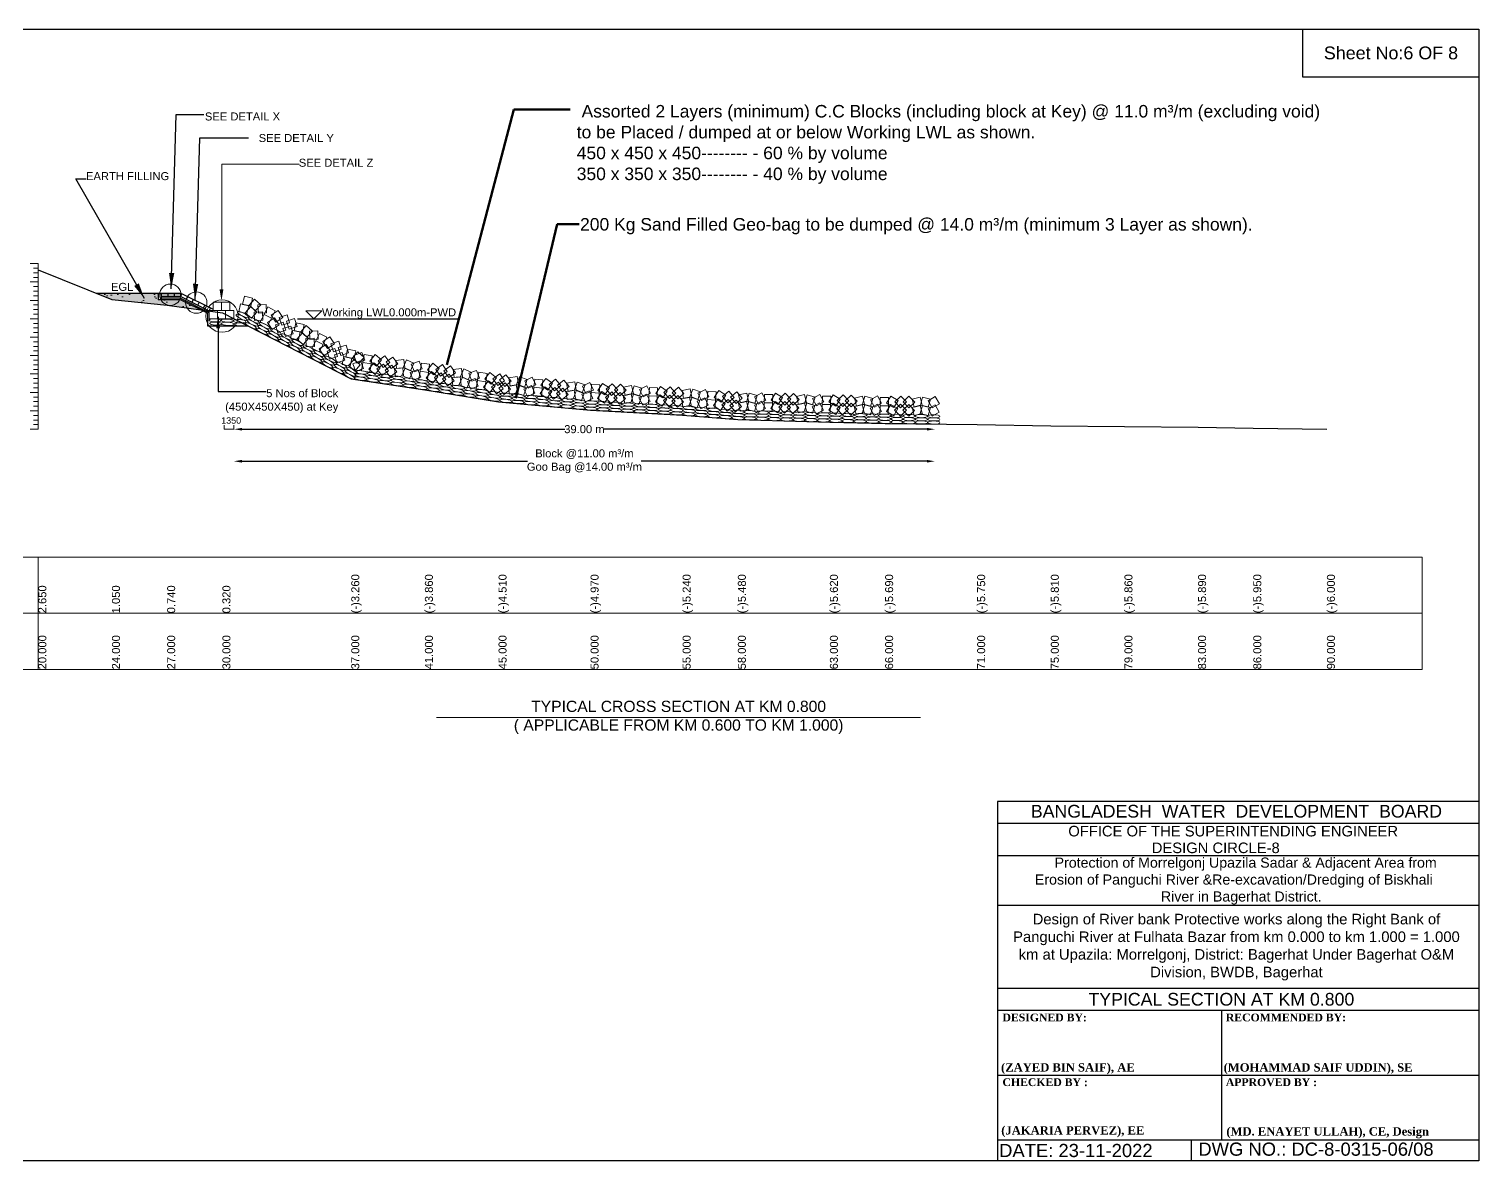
# Model space of a CAD drawing. Header units: inches. Extents: x 64995 to 402236, y -100918 to 204355.
# Drawn here: x 166210 to 175269, y -46232 to -39161 of the extents above; entities that cross this region are included whole.
import ezdxf
from ezdxf.enums import TextEntityAlignment as Align

# ---------------------------------------------------------------- set-up
doc = ezdxf.new("R2010")
doc.units = ezdxf.units.IN
doc.header["$LTSCALE"] = 7
doc.header["$MEASUREMENT"] = 0
for name, color, linetype, lineweight in [('Cross section Data Border', 7, 'Continuous', 9), ('Cross Section Labels', 7, 'Continuous', 9), ('Existing_Bed_Level for Xsection', 7, 'Continuous', 25), ('Long Section Labels', 7, 'Continuous', 9)]:
    doc.layers.add(name, color=color, linetype=linetype, lineweight=lineweight)
doc.layers.add('LINE', color=7, linetype='Continuous')
doc.styles.add('Kazi_T_H', font='timesbd.ttf')
doc.styles.get("Standard").update_dxf_attribs({"font": 'arial.ttf'})
doc.dimstyles.new('Appron Lebeling Style', dxfattribs={"dimtxt": 50, "dimasz": 50, "dimexe": 0.18, "dimexo": 0.0625, "dimgap": 0.09, "dimtad": 0, "dimtih": 1, "dimtoh": 1, "dimdec": 4, "dimzin": 0, "dimdsep": 46, "dimtxsty": 'Standard', "dimcen": 0.09, "dimse1": 1, "dimse2": 1, "dimadec": 0, "dimazin": 0, "dimtfac": 1, "dimtdec": 4, "dimtofl": 0, "dimtmove": 0, "dimatfit": 3, "dimfxl": 1, "dimtolj": 1, "dimtzin": 0, "dimarcsym": 0})
doc.dimstyles.get("Standard").update_dxf_attribs({"dimtxt": 0.18, "dimasz": 0.18, "dimexe": 0.18, "dimexo": 0.0625, "dimgap": 0.09, "dimtad": 0, "dimtih": 1, "dimtoh": 1, "dimdec": 4, "dimzin": 0, "dimdsep": 46, "dimtxsty": 'Standard', "dimcen": 0.09, "dimadec": 0, "dimazin": 0, "dimtfac": 1, "dimtdec": 4, "dimtofl": 0, "dimtmove": 0, "dimatfit": 3, "dimfxl": 1, "dimtolj": 1, "dimtzin": 0, "dimarcsym": 0})

# ---------------------------------------------------------------- blocks, each defined once
blk = doc.blocks.new('*D17')
at = {"layer": 'Cross Section Labels', "color": 0, "lineweight": -2}
for p, q in [((167540.5, -41660.9), (169557.3, -41660.9)), ((171819.3, -41660.9), (169802.4, -41660.9))]:
    blk.add_line(p, q, dxfattribs=at)
at = {"layer": 'Cross Section Labels', "color": 0}
for points in [[(167540.5, -41652.6), (167540.5, -41669.3), (167490.5, -41660.9)], [(171819.3, -41652.6), (171819.3, -41669.3), (171869.3, -41660.9)]]:
    blk.add_solid(points, dxfattribs=at)
at = {"layer": 'Defpoints', "color": 0}
for p in [(167490.5, -40970.9), (171869.3, -41629), (171869.3, -41660.9)]:
    blk.add_point(p, dxfattribs=at)
at = {"layer": 'Cross Section Labels', "color": 0, "insert": (169679.9, -41660.9), "char_height": 50, "attachment_point": 5}
blk.add_mtext('\\A1;39.00 m', dxfattribs=at)
blk = doc.blocks.new('*D18')
at = {"layer": 'Cross Section Labels', "color": 0, "lineweight": -2}
for p, q in [((167540.5, -41860.9), (169324.3, -41860.9)), ((171819.3, -41860.9), (170035.5, -41860.9))]:
    blk.add_line(p, q, dxfattribs=at)
at = {"layer": 'Cross Section Labels', "color": 0}
for points in [[(167540.5, -41852.6), (167540.5, -41869.3), (167490.5, -41860.9)], [(171819.3, -41852.6), (171819.3, -41869.3), (171869.3, -41860.9)]]:
    blk.add_solid(points, dxfattribs=at)
at = {"layer": 'Defpoints', "color": 0}
for p in [(167490.5, -40970.9), (171869.3, -41629), (171869.3, -41860.9)]:
    blk.add_point(p, dxfattribs=at)
at = {"layer": 'Cross Section Labels', "color": 0, "insert": (169679.9, -41860.9), "char_height": 50, "attachment_point": 5}
blk.add_mtext('\\A1;Block @11.00 m³/m ^JGoo Bag @14.00 m³/m ', dxfattribs=at)

msp = doc.modelspace()

# ---------------------------------------------------------------- hatches: boundary and pattern name
at = {"layer": 'Cross Section Labels'}
h = msp.add_hatch(dxfattribs=at)
h.set_pattern_fill('AR-SAND', color=256, scale=200, style=0)
h.set_pattern_definition([(37.5, (-24720.33, 5950.43), (-12.59867, 385.36475), [0, -304, 0, -340, 0, -325]), (7.5, (-24720.33, 5950.43), (353.9553, 564.4292), [0, -164, 0, -274, 0, -105]), (327.5, (-24966.33, 5950.43), (622.8284, 1.1318), [0, -100, 0, -360, 0, -470]), (317.5, (-24966.33, 5950.43), (601.2253, 175.5351), [0, -50, 0, -236, 0, -270])])
h.paths.add_polyline_path([(167016.62234, -40812.47817), (167013.57957, -40812.47817), (166634.22063, -40812.47817), (166728.51641, -40850.19648), (167073.51641, -40885.84648), (167280.91484, -40914.88226), (167156.10666, -40852.47817), (167016.62234, -40852.47817)])
h = msp.add_hatch(dxfattribs=at)
h.set_pattern_fill('AR-SAND', color=256, scale=50, style=0)
h.set_pattern_definition([(37.5, (-24720.33, 5950.43), (-3.149668, 96.34119), [0, -76, 0, -85, 0, -81.25]), (7.5, (-24720.33, 5950.43), (88.488835, 141.1073), [0, -41, 0, -68.5, 0, -26.25]), (327.5, (-24781.83, 5950.43), (155.707093, 0.282953), [0, -25, 0, -90, 0, -117.5]), (317.5, (-24781.83, 5950.43), (150.30633, 43.88378), [0, -12.5, 0, -59, 0, -67.5])])
h.paths.add_polyline_path([(167016.62234, -40812.47817), (167013.57957, -40812.47817), (166634.22063, -40812.47817), (166728.51641, -40850.19648), (167073.51641, -40885.84648), (167280.91484, -40914.88226), (167156.10666, -40852.47817), (167016.62234, -40852.47817)])
h = msp.add_hatch(dxfattribs=at)
h.set_pattern_fill('AR-SAND', color=256, scale=5, style=0)
h.set_pattern_definition([(37.5, (-24720.329, 5950.432), (-0.3149668, 9.63411885), [0, -7.6, 0, -8.5, 0, -8.125]), (7.5, (-24720.329, 5950.432), (8.8488835, 14.1107303), [0, -4.1, 0, -6.85, 0, -2.625]), (327.5, (-24726.479, 5950.432), (15.5707093, 0.02829527), [0, -2.5, 0, -9, 0, -11.75]), (317.5, (-24726.479, 5950.432), (15.030633, 4.3883778), [0, -1.25, 0, -5.9, 0, -6.75])])
h.paths.add_polyline_path([(167016.62234, -40812.47817), (167013.57957, -40812.47817), (166634.22063, -40812.47817), (166728.51641, -40850.19648), (167073.51641, -40885.84648), (167280.91484, -40914.88226), (167156.10666, -40852.47817), (167016.62234, -40852.47817)])

# ---------------------------------------------------------------- linework, layer by layer
at = {"color": 0, "linetype": 'Continuous', "lineweight": -3, "ltscale": 0.5}
for p, q in [((167013.57957, -40812.47817), (167156.62234, -40812.47817)), ((167016.62234, -40812.47817), (167016.62234, -40852.47817)), ((167156.10666, -40852.47817), (167016.62234, -40852.47817)), ((167036.62234, -40812.47817), (167036.62234, -40852.47817)), ((167156.62234, -40832.47817), (167036.62234, -40832.47817)), ((167153.72619, -40842.47817), (167036.62234, -40842.47817)), ((167076.62234, -40817.28523), (167076.62234, -40832.47817)), ((167116.62234, -40812.47817), (167116.62234, -40832.47817)), ((167335.0239, -40933.12703), (167153.72619, -40842.47817)), ((167336.10098, -40922.48523), (167156.08687, -40832.47817)), ((167325.0239, -40936.9368), (167156.10666, -40852.47817)), ((167156.62234, -40812.47817), (167156.62234, -40832.47817)), ((167156.96746, -40832.91847), (167165.91174, -40815.02993)), ((167358.62172, -40911.38492), (167165.91174, -40815.02993)), ((167192.74455, -40850.80701), (167201.68882, -40832.91847)), ((167228.52164, -40868.69556), (167237.46591, -40850.80701)), ((167264.29873, -40886.5841), (167273.243, -40868.69556)), ((167300.07581, -40904.47265), (167309.02009, -40886.5841)), ((167335.8529, -40922.36119), (167344.79717, -40904.47265)), ((167325.0239, -41014.83702), (167576.29121, -41014.83702))]:
    msp.add_line(p, q, dxfattribs=at)
at = {"color": 0, "lineweight": -3, "ltscale": 0.5}
msp.add_line((167325.0239, -40936.9368), (167325.0239, -41014.83702), dxfattribs=at)
for points in [[(165268.51641, -39160.94648), (175268.51641, -39160.94648), (175268.51641, -46231.94648), (165268.51641, -46231.94648)], [(174168.51641, -39160.94648), (175268.51641, -39160.94648), (175268.51641, -39460.94648), (174168.51641, -39460.94648)]]:
    msp.add_lwpolyline(points, close=True)
at = {"layer": 'Cross section Data Border'}
msp.add_lwpolyline([(165368.51641, -42460.94648), (174914.40097, -42460.94648), (174914.40097, -43160.94648), (165368.51641, -43160.94648)], close=True, dxfattribs=at)
for points in [[(166268.51641, -42460.94648), (166268.51641, -43160.94648)], [(165368.51641, -42810.94648), (174914.40097, -42810.94648)]]:
    msp.add_lwpolyline(points, dxfattribs=at)
at = {"layer": 'Cross Section Labels'}
for p, q in [((167165.91174, -40815.02993), (167156.62234, -40812.47817)), ((167429.90172, -41660.94648), (167429.90172, -41635.94648)), ((167430.08172, -41660.94648), (167459.74298, -41660.94648)), ((167490.47172, -41660.94648), (167459.74298, -41660.94648)), ((167490.65172, -41660.94648), (167490.65172, -41635.94648)), ((175268.51641, -43985.46355), (175268.51641, -46231.94648)), ((172260.36155, -46231.94648), (175268.51641, -46231.94648))]:
    msp.add_line(p, q, dxfattribs=at)
for points in [[(167415.75402, -40830.49296), (167415.75402, -40004.39296), (167897.91402, -40004.39296)], [(168756.51641, -43460.94648), (170268.51641, -43460.94648), (171780.51641, -43460.94648)]]:
    msp.add_lwpolyline(points, dxfattribs=at)
msp.add_lwpolyline([(167990.19727, -40970.94648), (168040.19727, -40920.94648), (167940.19727, -40920.94648)], close=True, dxfattribs=at)
for centre, radius in [((167093.31729, -40821.1325), 66.73232), ((167255.00706, -40869.55893), 66.73232), ((167416.27489, -40954.47318), 100.89432)]:
    msp.add_circle(centre, radius, dxfattribs=at)
for points in [[(167424.71433, -40786.46311), (167412.71433, -40858.46311), (167400.71433, -40786.46311)], [(167430.08172, -41660.91648), (167430.08172, -41660.97648), (167429.90172, -41660.94648)]]:
    msp.add_solid(points, dxfattribs=at)
at = {"layer": 'Existing_Bed_Level for Xsection'}
for points in [[(166268.51641, -40666.19648), (166728.51641, -40850.19648), (167073.51641, -40885.84648), (167418.51641, -40934.14648), (168223.51641, -41345.84648), (168683.51641, -41414.84648), (169143.51641, -41489.59648), (169718.51641, -41542.49648), (170293.51641, -41573.54648), (170638.51641, -41601.14648), (171213.51641, -41617.24648), (171558.51641, -41625.29648), (172133.51641, -41632.19648), (172593.51641, -41639.09648), (173053.51641, -41644.84648), (173513.51641, -41648.29648), (173858.51641, -41655.19648), (174318.51641, -41660.94648)], [(167156.62234, -40812.47817), (166634.22063, -40812.47817)], [(167887.42907, -40970.94648), (168895.92607, -40970.94648)]]:
    msp.add_lwpolyline(points, dxfattribs=at)
at = {"layer": 'LINE', "color": 0, "linetype": 'ByBlock', "lineweight": -3, "ltscale": 0.5}
for p, q in [((175268.51641, -43985.46355), (172260.36155, -43985.46355)), ((172260.36155, -43985.46355), (172260.36155, -46231.94648)), ((175268.51641, -44123.15668), (172260.36155, -44123.15668)), ((175268.51641, -44324.87155), (172260.36155, -44324.87155)), ((175268.51641, -44635.74428), (172260.36155, -44635.74428)), ((175268.51641, -45155.38654), (172260.36155, -45155.38654)), ((175268.51641, -45291.74232), (172260.36155, -45291.74232)), ((173662.67755, -46100.22289), (173662.67755, -45291.74232)), ((172260.36155, -45695.98261), (175268.51641, -45695.98261)), ((172260.36155, -46100.22289), (175268.51641, -46100.22289)), ((173472.75129, -46231.94648), (173472.75129, -46100.22289))]:
    msp.add_line(p, q, dxfattribs=at)
at = {"layer": 'Long Section Labels'}
for points in [[(166268.51641, -40625.94648), (166218.51641, -40625.94648)], [(166268.51641, -40654.69648), (166238.51641, -40654.69648)], [(166268.51641, -41660.94648), (166268.51641, -41545.94648), (166268.51641, -41430.94648), (166268.51641, -41315.94648), (166268.51641, -41200.94648), (166268.51641, -41085.94648), (166268.51641, -40970.94648), (166268.51641, -40855.94648), (166268.51641, -40740.94648), (166268.51641, -40625.94648)], [(166268.51641, -40740.94648), (166218.51641, -40740.94648)], [(166268.51641, -40683.44648), (166238.51641, -40683.44648)], [(166268.51641, -40712.19648), (166238.51641, -40712.19648)], [(166268.51641, -40769.69648), (166238.51641, -40769.69648)], [(166268.51641, -40798.44648), (166238.51641, -40798.44648)], [(166268.51641, -40827.19648), (166238.51641, -40827.19648)], [(166268.51641, -40855.94648), (166218.51641, -40855.94648)], [(166268.51641, -40884.69648), (166238.51641, -40884.69648)], [(166268.51641, -40913.44648), (166238.51641, -40913.44648)], [(166268.51641, -40942.19648), (166238.51641, -40942.19648)], [(166268.51641, -40970.94648), (166218.51641, -40970.94648)], [(166268.51641, -40999.69648), (166238.51641, -40999.69648)], [(166268.51641, -41028.44648), (166238.51641, -41028.44648)], [(166268.51641, -41085.94648), (166218.51641, -41085.94648)], [(166268.51641, -41057.19648), (166238.51641, -41057.19648)], [(166268.51641, -41114.69648), (166238.51641, -41114.69648)], [(166268.51641, -41200.94648), (166218.51641, -41200.94648)], [(166268.51641, -41143.44648), (166238.51641, -41143.44648)], [(166268.51641, -41172.19648), (166238.51641, -41172.19648)], [(166268.51641, -41229.69648), (166238.51641, -41229.69648)], [(166268.51641, -41258.44648), (166238.51641, -41258.44648)], [(166268.51641, -41287.19648), (166238.51641, -41287.19648)], [(166268.51641, -41315.94648), (166218.51641, -41315.94648)], [(166268.51641, -41344.69648), (166238.51641, -41344.69648)], [(166268.51641, -41373.44648), (166238.51641, -41373.44648)], [(166268.51641, -41430.94648), (166218.51641, -41430.94648)], [(166268.51641, -41402.19648), (166238.51641, -41402.19648)], [(166268.51641, -41459.69648), (166238.51641, -41459.69648)], [(166268.51641, -41545.94648), (166218.51641, -41545.94648)], [(166268.51641, -41488.44648), (166238.51641, -41488.44648)], [(166268.51641, -41517.19648), (166238.51641, -41517.19648)], [(166268.51641, -41574.69648), (166238.51641, -41574.69648)], [(166268.51641, -41660.94648), (166218.51641, -41660.94648)], [(166268.51641, -41603.44648), (166238.51641, -41603.44648)], [(166268.51641, -41632.19648), (166238.51641, -41632.19648)]]:
    msp.add_lwpolyline(points, dxfattribs=at)
for points in [[(167606.2749, -40841.51025), (167555.66989, -40830.68456), (167544.8442, -40881.28957), (167595.44921, -40892.11526)], [(167658.17946, -40883.11089), (167619.781, -40848.41765), (167585.08777, -40886.81612), (167623.48623, -40921.50935)], [(167386.97172, -40919.19648), (167335.22172, -40919.19648), (167335.22172, -40970.94648), (167386.97172, -40970.94648)], [(167412.84672, -40867.44648), (167361.09672, -40867.44648), (167361.09672, -40919.19648), (167412.84672, -40919.19648)], [(167438.72172, -40919.19648), (167386.97172, -40919.19648), (167386.97172, -40970.94648), (167438.72172, -40970.94648)], [(167464.59672, -40867.44648), (167412.84672, -40867.44648), (167412.84672, -40919.19648), (167464.59672, -40919.19648)], [(167490.47172, -40919.19648), (167438.72172, -40919.19648), (167438.72172, -40970.94648), (167490.47172, -40970.94648)], [(167582.7113, -40887.58431), (167532.10629, -40876.75863), (167521.28061, -40927.36364), (167571.88562, -40938.18932)], [(167634.61587, -40929.18495), (167596.21741, -40894.49172), (167561.52417, -40932.89018), (167599.92264, -40967.58342)], [(167668.68672, -40927.45912), (167617.00204, -40930.05853), (167619.60146, -40981.74321), (167671.28613, -40979.14379)], [(167692.25031, -40881.38505), (167640.56564, -40883.98447), (167643.16505, -40935.66914), (167694.84973, -40933.06973)], [(167748.60058, -40920.83545), (167702.52651, -40897.27186), (167678.96292, -40943.34593), (167725.03698, -40966.90952)], [(167795.642, -40963.29495), (167767.49648, -40919.86809), (167724.06962, -40948.01362), (167752.21514, -40991.44047)], [(167725.03698, -40966.90952), (167678.96292, -40943.34593), (167655.39932, -40989.41999), (167701.47339, -41012.98359)], [(167772.07841, -41009.36902), (167743.93289, -40965.94216), (167700.50603, -40994.08768), (167728.65155, -41037.51454)], [(167799.04123, -40992.7193), (167749.79364, -41008.617), (167765.69134, -41057.86459), (167814.93893, -41041.96689)], [(167822.60483, -40946.64523), (167773.35723, -40962.54293), (167789.25493, -41011.79052), (167838.50253, -40995.89282)], [(167861.02627, -41065.50454), (167845.08935, -41016.26962), (167795.85443, -41032.20653), (167811.79135, -41081.44145)], [(167884.58986, -41019.43047), (167868.65295, -40970.19555), (167819.41803, -40986.13247), (167835.35494, -41035.36739)], [(167928.79336, -41006.4554), (167878.18835, -40995.62972), (167867.36266, -41046.23473), (167917.96767, -41057.06041)], [(167980.69793, -41048.05604), (167942.29946, -41013.36281), (167907.60623, -41051.76127), (167946.00469, -41086.45451)], [(167905.22976, -41052.52947), (167854.62475, -41041.70378), (167843.79907, -41092.30879), (167894.40408, -41103.13448)], [(167957.13433, -41094.13011), (167918.73587, -41059.43688), (167884.04263, -41097.83534), (167922.4411, -41132.52857)], [(167991.20518, -41092.40427), (167939.5205, -41095.00369), (167942.11992, -41146.68836), (167993.80459, -41144.08895)], [(168014.76877, -41046.33021), (167963.0841, -41048.92962), (167965.68351, -41100.6143), (168017.36819, -41098.01488)], [(168047.55544, -41131.85468), (168001.48138, -41108.29108), (167977.91778, -41154.36515), (168023.99185, -41177.92874)], [(168071.11904, -41085.78061), (168025.04497, -41062.21702), (168001.48138, -41108.29108), (168047.55544, -41131.85468)], [(168118.16046, -41128.24011), (168090.01494, -41084.81325), (168046.58808, -41112.95877), (168074.73361, -41156.38563)], [(168145.12329, -41111.59039), (168095.87569, -41127.48809), (168111.77339, -41176.73568), (168161.02099, -41160.83798)], [(168094.59687, -41174.31417), (168066.45135, -41130.88731), (168023.02449, -41159.03284), (168051.17001, -41202.4597)], [(168121.55969, -41157.66445), (168072.3121, -41173.56215), (168088.2098, -41222.80975), (168137.45739, -41206.91205)], [(168183.54473, -41230.4497), (168167.60782, -41181.21478), (168118.3729, -41197.15169), (168134.30981, -41246.38661)], [(168207.10832, -41184.37563), (168191.17141, -41135.14071), (168141.93649, -41151.07762), (168157.8734, -41200.31254)], [(168227.74823, -41217.47462), (168177.14322, -41206.64894), (168166.31753, -41257.25395), (168216.92254, -41268.07963)], [(168251.31182, -41171.40056), (168200.70681, -41160.57487), (168189.88112, -41211.17988), (168240.48613, -41222.00557)], [(168303.21639, -41213.0012), (168264.81792, -41178.30797), (168230.12469, -41216.70643), (168268.52315, -41251.39966)], [(168288.54864, -41182.06616), (168240.37802, -41200.9779), (168259.28977, -41249.14852), (168307.46038, -41230.23678)], [(168354.5237, -41201.53354), (168303.34624, -41193.85692), (168295.66962, -41245.03438), (168346.84708, -41252.71099)], [(168412.63141, -41226.81591), (168372.12945, -41194.60328), (168339.91682, -41235.10524), (168380.41878, -41267.31787)], [(168432.89417, -41202.45143), (168391.26581, -41233.1946), (168422.00898, -41274.82296), (168463.63734, -41244.07979)], [(168514.81911, -41251.72759), (168484.04281, -41210.12373), (168442.43894, -41240.90003), (168473.21525, -41282.5039)], [(168279.65279, -41259.07526), (168241.25433, -41224.38203), (168206.5611, -41262.7805), (168244.95956, -41297.47373)], [(168280.87202, -41233.24361), (168232.70141, -41252.15536), (168251.61315, -41300.32597), (168299.78377, -41281.41423)], [(168346.84708, -41252.71099), (168295.66962, -41245.03438), (168287.993, -41296.21183), (168339.17046, -41303.88845)], [(168404.95479, -41277.99336), (168364.45283, -41245.78073), (168332.2402, -41286.2827), (168372.74217, -41318.49533)], [(168425.21755, -41253.62889), (168383.58919, -41284.37205), (168414.33236, -41326.00041), (168455.96072, -41295.25725)], [(168507.1425, -41302.90505), (168476.36619, -41261.30118), (168434.76233, -41292.07749), (168465.53863, -41333.68135)], [(168544.91904, -41276.53775), (168493.49973, -41282.37872), (168499.3407, -41333.79803), (168550.76001, -41327.95706)], [(168552.59566, -41225.36029), (168501.17634, -41231.20126), (168507.01732, -41282.62057), (168558.43663, -41276.7796)], [(168607.36377, -41299.45832), (168559.92114, -41278.78806), (168539.25088, -41326.23069), (168586.69351, -41346.90095)], [(168615.04039, -41248.28087), (168567.59776, -41227.6106), (168546.9275, -41275.05323), (168594.37012, -41295.72349)], [(168639.11422, -41286.97994), (168590.9436, -41305.89168), (168609.85534, -41354.0623), (168658.02596, -41335.15056)], [(168646.79084, -41235.80249), (168598.62022, -41254.71423), (168617.53196, -41302.88485), (168665.70258, -41283.97311)], [(168705.08927, -41306.44732), (168653.91182, -41298.7707), (168646.2352, -41349.94816), (168697.41265, -41357.62478)], [(168712.76589, -41255.26987), (168661.58844, -41247.59325), (168653.91182, -41298.7707), (168705.08927, -41306.44732)], [(168764.20522, -41332.70812), (168724.09932, -41300.00369), (168691.3949, -41340.10959), (168731.5008, -41372.81402)], [(168772.50572, -41281.62814), (168732.39981, -41248.92371), (168699.69539, -41289.02962), (168739.80129, -41321.73404)], [(168793.06425, -41257.51271), (168751.06387, -41287.74565), (168781.29681, -41329.74603), (168823.29719, -41299.51309)], [(168874.38185, -41307.78482), (168844.11547, -41265.80854), (168802.13918, -41296.07491), (168832.40556, -41338.0512)], [(168912.4773, -41281.88042), (168860.99055, -41287.09356), (168866.20368, -41338.58031), (168917.69044, -41333.36717)], [(168974.63771, -41305.56122), (168927.45083, -41284.31362), (168906.20323, -41331.5005), (168953.39011, -41352.7481)], [(169006.53806, -41293.47118), (168958.14027, -41311.79375), (168976.46284, -41360.19154), (169024.86063, -41341.86897)], [(169072.27067, -41313.74211), (169021.19069, -41305.44162), (169012.89019, -41356.5216), (169063.97017, -41364.82209)], [(168784.76375, -41308.59269), (168742.76338, -41338.82563), (168772.99632, -41380.82601), (168814.9967, -41350.59307)], [(168866.08135, -41358.8648), (168835.81497, -41316.88851), (168793.83868, -41347.15489), (168824.10506, -41389.13118)], [(168904.1768, -41332.9604), (168852.69005, -41338.17354), (168857.90319, -41389.66029), (168909.38994, -41384.44715)], [(168966.33722, -41356.6412), (168919.15033, -41335.3936), (168897.90273, -41382.58048), (168945.08961, -41403.82808)], [(168998.23756, -41344.55116), (168949.83977, -41362.87373), (168968.16235, -41411.27152), (169016.56013, -41392.94895)], [(169063.97017, -41364.82209), (169012.89019, -41356.5216), (169004.58969, -41407.60158), (169055.66967, -41415.90207)], [(169121.76507, -41390.81159), (169081.65917, -41358.10717), (169048.95475, -41398.21307), (169089.06065, -41430.91749)], [(169130.06557, -41339.73161), (169089.95967, -41307.02719), (169057.25525, -41347.13309), (169097.36115, -41379.83751)], [(169142.32361, -41366.69617), (169100.32323, -41396.92911), (169130.55617, -41438.92949), (169172.55655, -41408.69655)], [(169150.6241, -41315.61619), (169108.62373, -41345.84913), (169138.85667, -41387.84951), (169180.85705, -41357.61657)], [(169218.41586, -41411.59065), (169185.31351, -41371.81255), (169145.53541, -41404.91491), (169178.63777, -41444.693)], [(169223.15684, -41360.05827), (169190.05448, -41320.28018), (169150.27639, -41353.38253), (169183.37875, -41393.16063)], [(169254.62471, -41383.1087), (169203.62296, -41391.87706), (169212.39132, -41442.87881), (169263.39307, -41434.11045)], [(169259.36569, -41331.57633), (169208.36394, -41340.34469), (169217.13229, -41391.34644), (169268.13404, -41382.57808)], [(169318.27665, -41402.4252), (169269.73085, -41384.49847), (169251.80412, -41433.04427), (169300.34992, -41450.971)], [(169323.01763, -41350.89283), (169274.47183, -41332.96609), (169256.5451, -41381.51189), (169305.0909, -41399.43863)], [(169349.26254, -41388.1537), (169302.25075, -41409.78593), (169323.88298, -41456.79773), (169370.89478, -41435.16549)], [(169354.00352, -41336.62132), (169306.99172, -41358.25356), (169328.62396, -41405.26535), (169375.63575, -41383.63312)], [(169420.98279, -41352.28862), (169369.45042, -41347.54764), (169364.70944, -41399.08001), (169416.24181, -41403.82099)], [(169475.69872, -41425.74315), (169433.42299, -41395.89646), (169403.5763, -41438.17219), (169445.85203, -41468.01888)], [(169480.4397, -41374.21077), (169438.16396, -41344.36408), (169408.31728, -41386.63982), (169450.59301, -41416.48651)], [(169499.27775, -41348.72872), (169459.47331, -41381.79939), (169492.54398, -41421.60383), (169532.34842, -41388.53316)], [(169583.88346, -41393.24512), (169550.78111, -41353.46703), (169511.00301, -41386.56938), (169544.10537, -41426.34748)], [(169620.09231, -41364.76318), (169569.09056, -41373.53154), (169577.85892, -41424.53328), (169628.86067, -41415.76493)], [(169683.74425, -41384.07968), (169635.19845, -41366.15294), (169617.27172, -41414.69874), (169665.81752, -41432.62548)], [(169714.73014, -41369.80817), (169667.71835, -41391.44041), (169689.35058, -41438.4522), (169736.36238, -41416.81997)], [(169775.73122, -41383.19984), (169724.05651, -41380.40941), (169721.26608, -41432.08412), (169772.94079, -41434.87456)], [(169835.974, -41402.85975), (169792.6007, -41374.63177), (169764.37272, -41418.00508), (169807.74603, -41446.23306)], [(169853.83576, -41376.6841), (169815.30932, -41411.23517), (169849.86039, -41449.7616), (169888.38683, -41415.21053)], [(169940.06311, -41417.97187), (169905.48137, -41379.47296), (169866.98247, -41414.0547), (169901.5642, -41452.55361)], [(169975.16991, -41388.14211), (169924.53589, -41398.83131), (169935.2251, -41449.46533), (169985.85911, -41438.77612)], [(170039.50627, -41405.03972), (169990.31778, -41388.96009), (169974.23816, -41438.14859), (170023.42665, -41454.22821)], [(170069.93078, -41389.6076), (170023.76994, -41413.00073), (170047.16307, -41459.16158), (170093.32392, -41435.76845)], [(170197.697, -41422.39279), (170154.32369, -41394.16482), (170126.09571, -41437.53812), (170169.46902, -41465.7661)], [(169416.24181, -41403.82099), (169364.70944, -41399.08001), (169359.96846, -41450.61239), (169411.50083, -41455.35337)], [(169494.53677, -41400.26109), (169454.73233, -41433.33176), (169487.803, -41473.1362), (169527.60744, -41440.06553)], [(169579.14248, -41444.7775), (169546.04013, -41404.9994), (169506.26204, -41438.10176), (169539.36439, -41477.87985)], [(169615.35133, -41416.29555), (169564.34958, -41425.06391), (169573.11794, -41476.06566), (169624.11969, -41467.2973)], [(169679.00327, -41435.61205), (169630.45747, -41417.68532), (169612.53074, -41466.23112), (169661.07654, -41484.15785)], [(169709.98916, -41421.34055), (169662.97737, -41442.97278), (169684.6096, -41489.98458), (169731.6214, -41468.35234)], [(169772.94079, -41434.87456), (169721.26608, -41432.08412), (169718.47564, -41483.75883), (169770.15035, -41486.54927)], [(169833.18357, -41454.53446), (169789.81026, -41426.30649), (169761.58228, -41469.67979), (169804.95559, -41497.90777)], [(169851.04532, -41428.35881), (169812.51889, -41462.90988), (169847.06996, -41501.43632), (169885.59639, -41466.88525)], [(169937.27268, -41469.64658), (169902.69094, -41431.14768), (169864.19203, -41465.72941), (169898.77377, -41504.22832)], [(169972.37947, -41439.81682), (169921.74546, -41450.50603), (169932.43466, -41501.14004), (169983.06868, -41490.45084)], [(170036.71584, -41456.71443), (169987.52734, -41440.63481), (169971.44772, -41489.82331), (170020.63622, -41505.90293)], [(170067.14035, -41441.28231), (170020.9795, -41464.67544), (170044.37264, -41510.83629), (170090.53348, -41487.44316)], [(170134.66378, -41454.4076), (170082.98907, -41451.61716), (170080.19863, -41503.29188), (170131.87335, -41506.08231)], [(170137.45421, -41402.73288), (170085.7795, -41399.94245), (170082.98907, -41451.61716), (170134.66378, -41454.4076)], [(170194.90656, -41474.06751), (170151.53325, -41445.83953), (170123.30528, -41489.21284), (170166.67858, -41517.44081)], [(170212.76832, -41447.89185), (170174.24188, -41482.44292), (170208.79295, -41520.96936), (170247.31938, -41486.41829)], [(170215.55875, -41396.21714), (170177.03232, -41430.76821), (170211.58338, -41469.29464), (170250.10982, -41434.74358)], [(170298.99567, -41489.17963), (170264.41393, -41450.68072), (170225.91502, -41485.26245), (170260.49676, -41523.76136)], [(170301.7861, -41437.50491), (170267.20437, -41399.006), (170228.70546, -41433.58774), (170263.28719, -41472.08665)], [(170337.04422, -41460.43846), (170286.15053, -41469.8137), (170295.52578, -41520.70739), (170346.41946, -41511.33215)], [(170341.17104, -41408.85327), (170290.27735, -41418.22851), (170299.65259, -41469.1222), (170350.54628, -41459.74695)], [(170400.92174, -41478.9954), (170352.16585, -41461.64819), (170334.81864, -41510.40408), (170383.57453, -41527.75129)], [(170405.04855, -41427.41021), (170356.29266, -41410.063), (170338.94545, -41458.81889), (170387.70134, -41476.1661)], [(170431.73543, -41464.35582), (170384.98465, -41486.5465), (170407.17532, -41533.29729), (170453.92611, -41511.10661)], [(170435.86225, -41412.77063), (170389.11146, -41434.96131), (170411.30214, -41481.7121), (170458.05293, -41459.52142)], [(170498.89657, -41479.22418), (170447.31138, -41475.09737), (170443.18457, -41526.68256), (170494.76976, -41530.80937)], [(170503.02339, -41427.63899), (170451.4382, -41423.51218), (170447.31138, -41475.09737), (170498.89657, -41479.22418)], [(170558.61039, -41500.43656), (170515.98214, -41471.09556), (170486.64113, -41513.72381), (170529.26939, -41543.06481)], [(170562.7372, -41448.85137), (170520.10895, -41419.51037), (170490.76795, -41462.13862), (170533.3962, -41491.47962)], [(170577.14357, -41474.73193), (170537.73588, -41508.27438), (170571.27833, -41547.68207), (170610.68602, -41514.13962)], [(170581.27039, -41423.14674), (170541.86269, -41456.68919), (170575.40514, -41496.09688), (170614.81284, -41462.55443)], [(170662.27354, -41518.23739), (170628.69972, -41478.85642), (170589.31875, -41512.43024), (170622.89257, -41551.81121)], [(170666.40035, -41466.6522), (170632.82653, -41427.27123), (170593.44556, -41460.84505), (170627.01938, -41500.22602)], [(170692.2666, -41486.387), (170641.92704, -41498.38666), (170653.9267, -41548.72621), (170704.26626, -41536.72655)], [(170693.71503, -41434.65727), (170643.37548, -41446.65693), (170655.37513, -41496.99648), (170705.71469, -41484.99683)], [(170758.46825, -41449.87953), (170708.87903, -41435.08186), (170694.08136, -41484.67109), (170743.67059, -41499.46876)], [(170787.03359, -41485.39276), (170741.49539, -41509.97598), (170766.07861, -41555.51418), (170811.61681, -41530.93096)], [(170788.48202, -41433.66303), (170742.94382, -41458.24625), (170767.52704, -41503.78445), (170813.06524, -41479.20123)], [(170856.32334, -41445.03153), (170804.59361, -41443.5831), (170803.14518, -41495.31282), (170854.87491, -41496.76125)], [(170917.05604, -41463.1214), (170872.96477, -41436.02855), (170845.87193, -41480.11982), (170889.9632, -41507.21267)], [(170934.23247, -41436.49101), (170896.61568, -41472.03028), (170932.15495, -41509.64707), (170969.77174, -41474.1078)], [(171021.50228, -41475.5271), (170985.93307, -41437.93863), (170948.34459, -41473.50784), (170983.91381, -41511.09632)], [(171055.82311, -41444.7963), (171005.48356, -41456.79596), (171017.48322, -41507.13551), (171067.82277, -41495.13585)], [(171120.57634, -41460.01856), (171070.98711, -41445.22089), (171056.18944, -41494.81012), (171105.77867, -41509.60778)], [(171150.5901, -41443.80206), (171105.0519, -41468.38528), (171129.63513, -41513.92348), (171175.17333, -41489.34026)], [(171218.43142, -41455.17055), (171166.70169, -41453.72212), (171165.25326, -41505.45185), (171216.98299, -41506.90028)], [(171278.49192, -41472.95583), (171234.27478, -41446.06891), (171207.38785, -41490.28605), (171251.60499, -41517.17298)], [(171295.54397, -41446.24564), (171258.09333, -41481.95995), (171293.80764, -41519.41059), (171331.25828, -41483.69628)], [(171382.99488, -41484.87432), (171347.25076, -41447.45213), (171309.82857, -41483.19625), (171345.57269, -41520.61844)], [(171417.17202, -41453.98379), (171366.88897, -41466.21808), (171379.12327, -41516.50112), (171429.40631, -41504.26683)], [(171481.99553, -41468.9039), (171432.33783, -41454.33766), (171417.77159, -41503.99536), (171467.42929, -41518.5616)], [(171511.93335, -41452.54761), (171466.51029, -41477.34293), (171491.30561, -41522.76599), (171536.72867, -41497.97067)], [(171579.82694, -41463.5996), (171528.09102, -41462.39242), (171526.88385, -41514.12834), (171578.61977, -41515.33551)], [(171639.00788, -41480.48482), (171594.48897, -41454.10057), (171568.10472, -41498.61949), (171612.62363, -41525.00373)], [(171655.75622, -41453.58314), (171618.71261, -41489.71946), (171654.84892, -41526.76307), (171691.89254, -41490.62676)], [(171743.63916, -41491.21858), (171707.47336, -41454.20375), (171670.45854, -41490.36955), (171706.62434, -41527.38438)], [(171777.46414, -41459.94282), (171727.32293, -41472.746), (171740.12611, -41522.88722), (171790.26732, -41510.08403)], [(171842.45252, -41474.12756), (171792.63298, -41460.12485), (171778.63027, -41509.94439), (171828.44981, -41523.9471)], [(171872.20311, -41457.43314), (171827.06388, -41482.74149), (171852.37223, -41527.88072), (171897.51146, -41502.57237)], [(170757.01982, -41501.60925), (170707.43059, -41486.81159), (170692.63293, -41536.40082), (170742.22216, -41551.19848)], [(170854.87491, -41496.76125), (170803.14518, -41495.31282), (170801.69675, -41547.04255), (170853.42647, -41548.49098)], [(170915.60761, -41514.85112), (170871.51634, -41487.75827), (170844.42349, -41531.84955), (170888.51477, -41558.94239)], [(170932.78404, -41488.22074), (170895.16725, -41523.76001), (170930.70652, -41561.3768), (170968.32331, -41525.83753)], [(171020.05385, -41527.25683), (170984.48464, -41489.66835), (170946.89616, -41525.23757), (170982.46537, -41562.82604)], [(171054.37468, -41496.52602), (171004.03512, -41508.52568), (171016.03478, -41558.86524), (171066.37434, -41546.86558)], [(171119.1279, -41511.74828), (171069.53867, -41496.95062), (171054.74101, -41546.53984), (171104.33024, -41561.33751)], [(171149.14167, -41495.53178), (171103.60347, -41520.11501), (171128.18669, -41565.65321), (171173.72489, -41541.06999)], [(171216.98299, -41506.90028), (171165.25326, -41505.45185), (171163.80483, -41557.18157), (171215.53456, -41558.63001)], [(171277.28475, -41524.69175), (171233.06761, -41497.80482), (171206.18068, -41542.02196), (171250.39782, -41568.90889)], [(171294.3368, -41497.98155), (171256.88616, -41533.69587), (171292.60047, -41571.14651), (171330.05111, -41535.4322)], [(171381.78771, -41536.61023), (171346.04359, -41499.18805), (171308.6214, -41534.93217), (171344.36552, -41572.35436)], [(171415.96485, -41505.71971), (171365.6818, -41517.954), (171377.91609, -41568.23704), (171428.19914, -41556.00275)], [(171480.78836, -41520.63982), (171431.13066, -41506.07357), (171416.56442, -41555.73127), (171466.22212, -41570.29751)], [(171510.72618, -41504.28352), (171465.30312, -41529.07885), (171490.09844, -41574.50191), (171535.5215, -41549.70658)], [(171578.61977, -41515.33551), (171526.88385, -41514.12834), (171525.67668, -41565.86426), (171577.4126, -41567.07143)], [(171638.38693, -41532.23109), (171593.86801, -41505.84684), (171567.48376, -41550.36576), (171612.00268, -41576.75001)], [(171655.13527, -41505.32942), (171618.09166, -41541.46573), (171654.22797, -41578.50935), (171691.27158, -41542.37303)], [(171743.01821, -41542.96485), (171706.85241, -41505.95002), (171669.83758, -41542.11582), (171706.00338, -41579.13065)], [(171776.84318, -41511.6891), (171726.70197, -41524.49228), (171739.50515, -41574.63349), (171789.64636, -41561.83031)], [(171841.83157, -41525.87383), (171792.01203, -41511.87112), (171778.00932, -41561.69066), (171827.82886, -41575.69337)], [(171871.58216, -41509.17941), (171826.44293, -41534.48776), (171851.75128, -41579.62699), (171896.89051, -41554.31864)]]:
    msp.add_lwpolyline(points, close=True, dxfattribs=at)
for centre, major_axis in [((167537.89875, -40962.26443), (34.07433, -17.42659)), ((167546.80056, -40944.85868), (34.07433, -17.42659)), ((167372.28869, -40980.8799), (38.22274, -1.94107)), ((167376.43497, -41001.29146), (38.22274, -1.94107)), ((167448.40183, -40982.35903), (38.22274, -1.94107)), ((167452.54811, -41002.77058), (38.22274, -1.94107)), ((167525.40371, -40985.90839), (38.22274, -1.94107)), ((167529.55, -41006.31994), (38.22274, -1.94107)), ((167597.14561, -41014.52337), (34.07433, -17.42659)), ((167606.04742, -40997.11761), (34.07433, -17.42659)), ((167614.94922, -40979.71185), (34.07433, -17.42659)), ((167665.29428, -41049.37654), (34.07433, -17.42659)), ((167674.19608, -41031.97078), (34.07433, -17.42659)), ((167683.09788, -41014.56502), (34.07433, -17.42659)), ((167751.24654, -41049.4182), (34.07433, -17.42659)), ((167733.44294, -41084.22971), (34.07433, -17.42659)), ((167742.34474, -41066.82395), (34.07433, -17.42659)), ((167801.5916, -41119.08289), (34.07433, -17.42659)), ((167810.49341, -41101.67713), (34.07433, -17.42659)), ((167819.39521, -41084.27137), (34.07433, -17.42659)), ((167878.64207, -41136.5303), (34.07433, -17.42659)), ((167887.54387, -41119.12454), (34.07433, -17.42659)), ((167869.74027, -41153.93606), (34.07433, -17.42659)), ((167937.88893, -41188.78923), (34.07433, -17.42659)), ((167946.79073, -41171.38347), (34.07433, -17.42659)), ((167955.69253, -41153.97772), (34.07433, -17.42659)), ((168006.03759, -41223.64241), (34.07433, -17.42659)), ((168014.93939, -41206.23665), (34.07433, -17.42659)), ((168023.8412, -41188.83089), (34.07433, -17.42659)), ((168091.98986, -41223.68406), (34.07433, -17.42659)), ((168074.18625, -41258.49558), (34.07433, -17.42659)), ((168083.08806, -41241.08982), (34.07433, -17.42659)), ((168142.33492, -41293.34875), (34.07433, -17.42659)), ((168151.23672, -41275.94299), (34.07433, -17.42659)), ((168160.13852, -41258.53724), (34.07433, -17.42659)), ((168219.38538, -41310.79617), (34.07433, -17.42659)), ((168228.28718, -41293.39041), (34.07433, -17.42659)), ((168287.04338, -41305.95374), (37.84857, -5.67729)), ((168362.74052, -41317.30832), (37.84857, -5.67729)), ((168210.48358, -41328.20193), (34.07433, -17.42659)), ((168281.24327, -41344.62116), (37.84857, -5.67729)), ((168284.14332, -41325.28745), (37.84857, -5.67729)), ((168356.94041, -41355.97573), (37.84857, -5.67729)), ((168359.84047, -41336.64202), (37.84857, -5.67729)), ((168432.63756, -41367.3303), (37.84857, -5.67729)), ((168435.53761, -41347.99659), (37.84857, -5.67729)), ((168438.43767, -41328.66289), (37.84857, -5.67729)), ((168508.3347, -41378.68487), (37.84857, -5.67729)), ((168511.23476, -41359.35117), (37.84857, -5.67729)), ((168514.13481, -41340.01746), (37.84857, -5.67729)), ((168584.03184, -41390.03944), (37.84857, -5.67729)), ((168586.9319, -41370.70574), (37.84857, -5.67729)), ((168589.83196, -41351.37203), (37.84857, -5.67729)), ((168659.72899, -41401.39401), (37.84857, -5.67729)), ((168662.62904, -41382.06031), (37.84857, -5.67729)), ((168665.5291, -41362.7266), (37.84857, -5.67729)), ((168738.58361, -41394.08525), (37.77648, -6.13868)), ((168741.71935, -41374.78836), (37.77648, -6.13868)), ((168814.13657, -41406.3626), (37.77648, -6.13868)), ((168817.27232, -41387.06572), (37.77648, -6.13868)), ((168892.82528, -41399.34308), (37.77648, -6.13868)), ((168735.44787, -41413.38213), (37.77648, -6.13868)), ((168811.00083, -41425.65948), (37.77648, -6.13868)), ((168886.55379, -41437.93684), (37.77648, -6.13868)), ((168889.68954, -41418.63996), (37.77648, -6.13868)), ((168962.10676, -41450.2142), (37.77648, -6.13868)), ((168965.2425, -41430.91732), (37.77648, -6.13868)), ((168968.37825, -41411.62043), (37.77648, -6.13868)), ((169037.65972, -41462.49155), (37.77648, -6.13868)), ((169040.79547, -41443.19467), (37.77648, -6.13868)), ((169043.93121, -41423.89779), (37.77648, -6.13868)), ((169113.21269, -41474.76891), (37.77648, -6.13868)), ((169116.34843, -41455.47203), (37.77648, -6.13868)), ((169119.48417, -41436.17515), (37.77648, -6.13868)), ((169188.48017, -41483.91687), (38.11105, -3.50622)), ((169190.2712, -41464.44908), (38.11105, -3.50622)), ((169192.06224, -41444.9813), (38.11105, -3.50622)), ((169264.70228, -41490.9293), (38.11105, -3.50622)), ((169266.49331, -41471.46152), (38.11105, -3.50622)), ((169268.28435, -41451.99373), (38.11105, -3.50622)), ((169340.92438, -41497.94174), (38.11105, -3.50622)), ((169342.71542, -41478.47395), (38.11105, -3.50622)), ((169344.50646, -41459.00617), (38.11105, -3.50622)), ((169418.93753, -41485.48639), (38.11105, -3.50622)), ((169420.72856, -41466.0186), (38.11105, -3.50622)), ((169495.15964, -41492.49882), (38.11105, -3.50622)), ((169496.95067, -41473.03103), (38.11105, -3.50622)), ((169573.17278, -41480.04347), (38.11105, -3.50622)), ((169649.39489, -41487.0559), (38.11105, -3.50622)), ((169723.78206, -41493.83462), (38.21632, -2.06368)), ((169417.14649, -41504.95417), (38.11105, -3.50622)), ((169493.3686, -41511.96661), (38.11105, -3.50622)), ((169569.59071, -41518.97904), (38.11105, -3.50622)), ((169571.38174, -41499.51125), (38.11105, -3.50622)), ((169645.81281, -41525.99147), (38.11105, -3.50622)), ((169647.60385, -41506.52369), (38.11105, -3.50622)), ((169721.67373, -41532.87774), (38.21632, -2.06368)), ((169722.7279, -41513.35618), (38.21632, -2.06368)), ((169798.10637, -41537.0051), (38.21632, -2.06368)), ((169799.16054, -41517.48354), (38.21632, -2.06368)), ((169800.2147, -41497.96198), (38.21632, -2.06368)), ((169874.53902, -41541.13246), (38.21632, -2.06368)), ((169875.59318, -41521.61091), (38.21632, -2.06368)), ((169876.64734, -41502.08935), (38.21632, -2.06368)), ((169950.97166, -41545.25983), (38.21632, -2.06368)), ((169952.02582, -41525.73827), (38.21632, -2.06368)), ((169953.07999, -41506.21671), (38.21632, -2.06368)), ((170027.4043, -41549.38719), (38.21632, -2.06368)), ((170028.45846, -41529.86563), (38.21632, -2.06368)), ((170029.51263, -41510.34407), (38.21632, -2.06368)), ((170103.83694, -41553.51455), (38.21632, -2.06368)), ((170104.89111, -41533.99299), (38.21632, -2.06368)), ((170105.94527, -41514.47144), (38.21632, -2.06368)), ((170180.26959, -41557.64191), (38.21632, -2.06368)), ((170181.32375, -41538.12036), (38.21632, -2.06368)), ((170182.37791, -41518.5988), (38.21632, -2.06368)), ((170256.70223, -41561.76928), (38.21632, -2.06368)), ((170257.75639, -41542.24772), (38.21632, -2.06368)), ((170258.81056, -41522.72616), (38.21632, -2.06368)), ((170333.31957, -41566.92451), (38.15011, -3.05201)), ((170334.87859, -41547.43677), (38.15011, -3.05201)), ((170336.43761, -41527.94903), (38.15011, -3.05201)), ((170409.6198, -41573.02853), (38.15011, -3.05201)), ((170411.17882, -41553.54079), (38.15011, -3.05201)), ((170412.73784, -41534.05305), (38.15011, -3.05201)), ((170485.92003, -41579.13254), (38.15011, -3.05201)), ((170487.47905, -41559.64481), (38.15011, -3.05201)), ((170489.03807, -41540.15707), (38.15011, -3.05201)), ((170562.22026, -41585.23656), (38.15011, -3.05201)), ((170563.77928, -41565.74882), (38.15011, -3.05201)), ((170565.3383, -41546.26109), (38.15011, -3.05201)), ((170640.07951, -41571.85284), (38.15011, -3.05201)), ((170641.63853, -41552.3651), (38.15011, -3.05201)), ((170715.0736, -41573.95359), (38.25701, -1.0712)), ((170715.62078, -41554.41125), (38.25701, -1.0712)), ((170791.58761, -41576.09599), (38.25701, -1.0712)), ((170792.1348, -41556.55364), (38.25701, -1.0712)), ((170868.10162, -41578.23838), (38.25701, -1.0712)), ((170868.64881, -41558.69604), (38.25701, -1.0712)), ((170944.61563, -41580.38077), (38.25701, -1.0712)), ((170945.16282, -41560.83843), (38.25701, -1.0712)), ((171021.12965, -41582.52316), (38.25701, -1.0712)), ((171021.67683, -41562.98082), (38.25701, -1.0712)), ((171097.64366, -41584.66555), (38.25701, -1.0712)), ((171098.19085, -41565.12321), (38.25701, -1.0712)), ((171174.15767, -41586.80795), (38.25701, -1.0712)), ((171174.70486, -41567.26561), (38.25701, -1.0712)), ((171250.99536, -41569.23269), (38.26159, -0.89277)), ((171327.51853, -41571.01823), (38.26159, -0.89277)), ((171404.0417, -41572.80377), (38.26159, -0.89277)), ((171480.56488, -41574.58931), (38.26159, -0.89277)), ((171557.08805, -41576.37485), (38.26159, -0.89277)), ((171633.07237, -41577.31264), (38.26924, -0.45923)), ((171709.61086, -41578.2311), (38.26924, -0.45923)), ((171786.14935, -41579.14956), (38.26924, -0.45923)), ((171862.68784, -41580.06802), (38.26924, -0.45923)), ((170638.52049, -41591.34058), (38.15011, -3.05201)), ((170714.52641, -41593.49593), (38.25701, -1.0712)), ((170791.04042, -41595.63833), (38.25701, -1.0712)), ((170867.55444, -41597.78072), (38.25701, -1.0712)), ((170944.06845, -41599.92311), (38.25701, -1.0712)), ((171020.58246, -41602.0655), (38.25701, -1.0712)), ((171097.09647, -41604.2079), (38.25701, -1.0712)), ((171173.61049, -41606.35029), (38.25701, -1.0712)), ((171250.08328, -41608.32205), (38.26159, -0.89277)), ((171250.53932, -41588.77737), (38.26159, -0.89277)), ((171326.60645, -41610.10759), (38.26159, -0.89277)), ((171327.06249, -41590.56291), (38.26159, -0.89277)), ((171403.12962, -41611.89313), (38.26159, -0.89277)), ((171403.58566, -41592.34845), (38.26159, -0.89277)), ((171479.65279, -41613.67867), (38.26159, -0.89277)), ((171480.10883, -41594.13399), (38.26159, -0.89277)), ((171556.17596, -41615.46421), (38.26159, -0.89277)), ((171556.63201, -41595.91953), (38.26159, -0.89277)), ((171632.60321, -41616.40982), (38.26924, -0.45923)), ((171632.83779, -41596.86123), (38.26924, -0.45923)), ((171709.1417, -41617.32828), (38.26924, -0.45923)), ((171709.37628, -41597.77969), (38.26924, -0.45923)), ((171785.68019, -41618.24675), (38.26924, -0.45923)), ((171785.91477, -41598.69815), (38.26924, -0.45923)), ((171862.21868, -41619.16521), (38.26924, -0.45923)), ((171862.45326, -41599.61662), (38.26924, -0.45923))]:
    msp.add_ellipse(centre, major_axis=major_axis, ratio=0.255, dxfattribs=at)

# ---------------------------------------------------------------- texts
at = {"insert": (174718.51641, -39310.94648), "char_height": 80, "attachment_point": 5}
msp.add_mtext('Sheet No:6 OF 8', dxfattribs=at)
at = {"color": 0, "linetype": 'Continuous', "lineweight": -3, "ltscale": 0.5, "char_height": 78.1767752, "attachment_point": 1}
for s, insert, width in [(' Assorted 2 Layers (minimum) C.C Blocks (including block at Key) @ 11.0 m³/m (excluding void) to be Placed / dumped at or below Working LWL as shown. \\P{\\C256;450 x 450 x 450-------- - 60 % by volume^J350 x 350 x 350-------- - 40 % by volume}', (169631.86941, -39635.51961), 4631.6140718), ('200 Kg Sand Filled Geo-bag to be dumped @ 14.0 m³/m ({\\C7;minimum} 3 Layer as shown).', (169652.81579, -40341.88902), 4433.4308903)]:
    msp.add_mtext(s, dxfattribs=dict(at, insert=insert, width=width))
at = {"insert": (173753.34616, -44896.13995), "char_height": 66.11891648, "width": 2818.8805696, "attachment_point": 5}
msp.add_mtext('Design of River bank Protective works along the Right Bank of Panguchi River at Fulhata Bazar from km 0.000 to km 1.000 = 1.000 km at Upazila: Morrelgonj, District: Bagerhat Under Bagerhat O&M Division, BWDB, Bagerhat ', dxfattribs=at)
at = {"layer": 'Cross Section Labels'}
for s, p in [('SEE DETAIL X', (167309.28202, -39732.32017)), ('SEE DETAIL Y', (167645.23793, -39866.86408)), ('EARTH FILLING ', (166566.46023, -40104.88385)), ('5 Nos of Block', (167691.91808, -41460.72144)), ('(450X450X450) at Key', (167435.84713, -41544.90744))]:
    msp.add_text(s, height=50, dxfattribs=at).set_placement(p)
for s, insert, char_height, attachment_point in [('SEE DETAIL Z', (168361.65448, -39971.41666), 50, 3), ('EGL', (166862.09903, -40797.38042), 50, 9), ('Working LWL0.000m-PWD', (168040.19727, -40970.94648), 50, 7), ('\\A1;1350', (167411.13886, -41626.87371), 40, 7), ('TYPICAL CROSS SECTION AT KM 0.800^J( APPLICABLE FROM KM 0.600 TO KM 1.000)', (170268.51641, -43460.94648), 70, 5)]:
    msp.add_mtext(s, dxfattribs=dict(at, insert=insert, char_height=char_height, attachment_point=attachment_point))
at = {"layer": 'LINE', "color": 0, "linetype": 'ByBlock', "lineweight": -3, "ltscale": 0.5}
for s, height, p in [('BANGLADESH  WATER  DEVELOPMENT  BOARD', 79.1666013, (173753.2989, -44086.66887)), ('OFFICE OF THE SUPERINTENDING ENGINEER', 66.0300507, (173732.91717, -44204.51682)), ('DESIGN CIRCLE-8', 66.0300507, (173623.99639, -44308.81645))]:
    msp.add_text(s, height=height, dxfattribs=at).set_placement(p, align=Align.CENTER)
at = {"layer": 'LINE', "lineweight": 50, "ltscale": 0.5}
msp.add_text('TYPICAL SECTION AT KM 0.800', height=79.2360609, dxfattribs=at).set_placement((173659.1761, -45261.18349), align=Align.CENTER)
at = {"layer": 'LINE', "color": 0, "linetype": 'ByBlock', "lineweight": -3, "ltscale": 0.5, "style": 'Kazi_T_H'}
for s, p in [('DESIGNED BY:', (172291.62745, -45359.65469)), ('RECOMMENDED BY:', (173686.93196, -45359.65469)), ('CHECKED BY :', (172291.62745, -45763.89497)), ('APPROVED BY :', (173686.93196, -45763.89497))]:
    msp.add_text(s, height=48.508834, dxfattribs=at).set_placement(p)
at = {"layer": 'LINE', "lineweight": 50, "ltscale": 0.5, "style": 'Kazi_T_H'}
for s, p in [('(ZAYED BIN SAIF), AE', (172282.68649, -45673.06473)), ('(MOHAMMAD SAIF UDDIN), SE ', (173673.42497, -45673.35145)), ('(JAKARIA PERVEZ), EE', (172283.90932, -46066.47878)), ('(MD. ENAYET ULLAH), CE, Design ', (173690.39546, -46072.96901))]:
    msp.add_text(s, height=52.097624, dxfattribs=at).set_placement(p)
at = {"layer": 'LINE', "color": 0, "linetype": 'ByBlock', "lineweight": -3, "ltscale": 0.5}
for s, p in [('DATE: 23-11-2022', (172270.82778, -46207.48933)), ('DWG NO.: DC-8-0315-06/08', (173515.203, -46199.01559))]:
    msp.add_text(s, height=82.3272478, dxfattribs=at).set_placement(p)
at = {"layer": 'LINE', "color": 0, "linetype": 'ByBlock', "lineweight": -3, "ltscale": 0.5, "insert": (172174.50563, -44336.44672), "char_height": 63.3888487, "width": 3260.3206265, "attachment_point": 1}
msp.add_mtext('                  {\\C7;Protection of Morrelgonj Upazila Sadar & Adjacent Area from \\P             Erosion of Panguchi River &Re-excavation/Dredging of Biskhali\\P                                             River in Bagerhat District.}', dxfattribs=at)
at = {"layer": 'Long Section Labels', "char_height": 50, "attachment_point": 1, "rotation": 90}
for s, insert in [('(-)3.260', (168223.51641, -42810.94648)), ('(-)3.860', (168683.51641, -42810.94648)), ('(-)4.510', (169143.51641, -42810.94648)), ('(-)4.970', (169718.51641, -42810.94648)), ('(-)5.240', (170293.51641, -42810.94648)), ('(-)5.480', (170638.51641, -42810.94648)), ('(-)5.620', (171213.51641, -42810.94648)), ('(-)5.690', (171558.51641, -42810.94648)), ('(-)5.750', (172133.51641, -42810.94648)), ('(-)5.810', (172593.51641, -42810.94648)), ('(-)5.860', (173053.51641, -42810.94648)), ('(-)5.890', (173513.51641, -42810.94648)), ('(-)5.950', (173858.51641, -42810.94648)), ('(-)6.000', (174318.51641, -42810.94648)), ('2.650', (166268.51641, -42810.94648)), ('1.050', (166728.51641, -42810.94648)), ('0.740', (167073.51641, -42810.94648)), ('0.320', (167418.51641, -42810.94648)), ('20.000', (166268.51641, -43160.94648)), ('24.000', (166728.51641, -43160.94648)), ('27.000', (167073.51641, -43160.94648)), ('30.000', (167418.51641, -43160.94648)), ('37.000', (168223.51641, -43160.94648)), ('41.000', (168683.51641, -43160.94648)), ('45.000', (169143.51641, -43160.94648)), ('50.000', (169718.51641, -43160.94648)), ('55.000', (170293.51641, -43160.94648)), ('58.000', (170638.51641, -43160.94648)), ('63.000', (171213.51641, -43160.94648)), ('66.000', (171558.51641, -43160.94648)), ('71.000', (172133.51641, -43160.94648)), ('75.000', (172593.51641, -43160.94648)), ('79.000', (173053.51641, -43160.94648)), ('83.000', (173513.51641, -43160.94648)), ('86.000', (173858.51641, -43160.94648)), ('90.000', (174318.51641, -43160.94648))]:
    msp.add_mtext(s, dxfattribs=dict(at, insert=insert))

# ---------------------------------------------------------------- dimensions: what is measured, and where the dimension line sits
at = {"layer": 'Cross Section Labels'}
for base, text, picture, middle in [((171869.27687, -41660.94648), '39.00 m', '*D17', (169679.87429, -41660.94648)), ((171869.27687, -41860.94648), 'Block @11.00 m³/m ^JGoo Bag @14.00 m³/m ', '*D18', (169679.87429, -41860.94648))]:
    dim = msp.add_linear_dim(base=base, p1=(167490.47172, -40970.94648), p2=(171869.27687, -41629.02561), text=text, dimstyle='Appron Lebeling Style', dxfattribs=at)
    dim.commit()
    dim.dimension.update_dxf_attribs({"geometry": picture, "text_midpoint": middle})

# ---------------------------------------------------------------- leaders
at = {"color": 0, "linetype": 'Continuous', "lineweight": -3, "ltscale": 0.5}
for points in [[(168820.39608, -41257.81316), (169239.90945, -39664.48023), (169591.80672, -39664.64362)], [(169251.17713, -41466.30309), (169508.90339, -40380.80693), (169647.41878, -40380.80693)]]:
    msp.add_leader(points, dimstyle='Standard', override={"dimtxt": 0.9, "dimasz": 0.7, "dimclrd": 7, "dimclre": 7, "dimclrt": 7, "dimlwd": 65535, "dimlwe": 65535}, dxfattribs=at)
at = {"layer": 'Cross Section Labels'}
for points, override in [([(167098.64818, -40784.45449), (167129.16885, -39694.17614), (167303.46384, -39694.00857)], {"dimasz": 100, "dimgap": 0.09, "dimtad": 0}), ([(167248.17519, -40852.83339), (167276.51992, -39840.28513), (167582.00822, -39840.28513)], {"dimasz": 100, "dimgap": 0.09, "dimtad": 0}), ([(166931.34915, -40844.64323), (166502.94044, -40097.41928), (166567.56839, -40097.37428)], {"dimasz": 100, "dimgap": 0.09, "dimtad": 0}), ([(167391.4594, -40958.34803), (167391.4594, -41425.74803), (167691.5494, -41425.74803)], {"dimasz": 72})]:
    msp.add_leader(points, dimstyle='Standard', override=override, dxfattribs=at)

doc.saveas('drawing.dxf')
